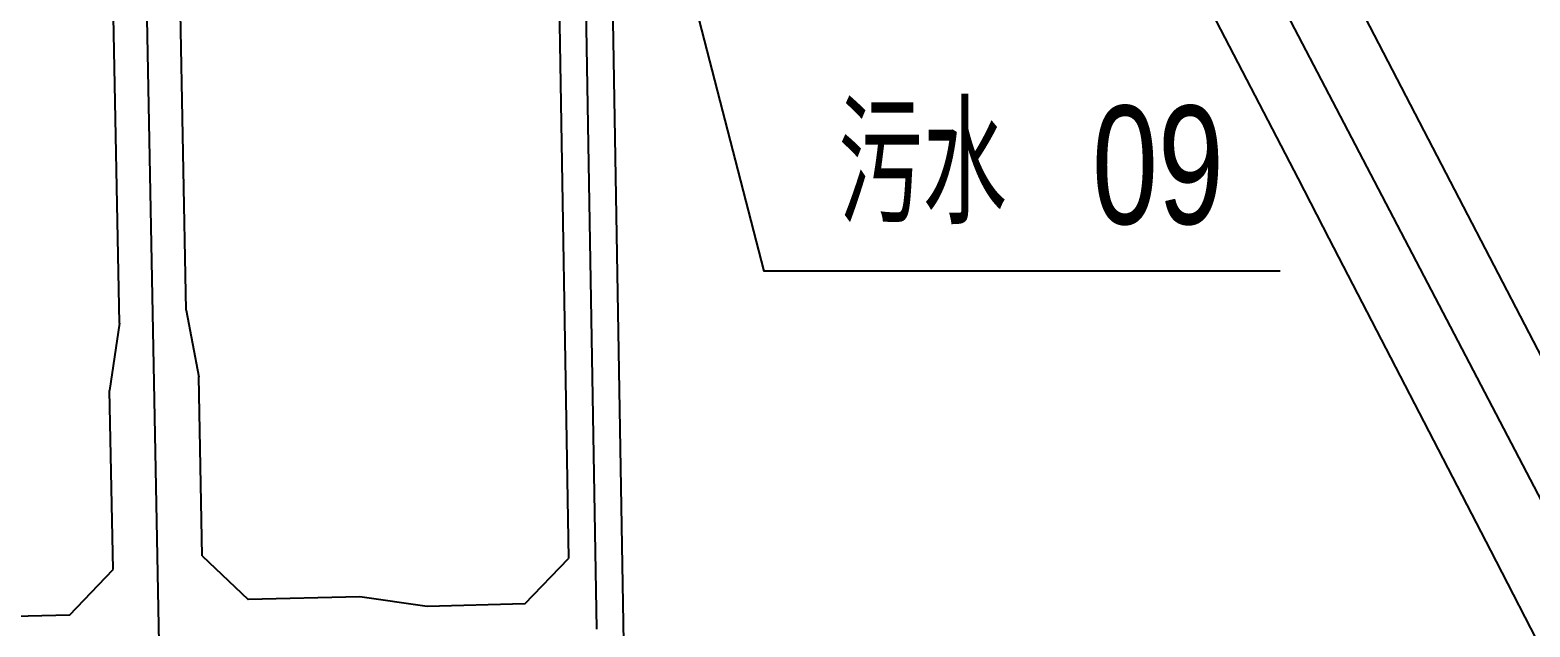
# Model space of a CAD drawing. Extents: x 529262 to 576451, y 2694391 to 2717535.
# Drawn here: x 566374 to 567044, y 2709082 to 2709349 of the extents above; entities that cross this region are included whole.
import ezdxf
from ezdxf.xclip import XClip

# ---------------------------------------------------------------- set-up
doc = ezdxf.new("R2010")
doc.units = 0
doc.header["$XCLIPFRAME"] = 0
for name, color, linetype in [('PP-COM', 7, 'Continuous'), ('RD-中线', 40, 'Continuous'), ('RD-红线', 7, 'Continuous')]:
    doc.layers.add(name, color=color, linetype=linetype)
doc.styles.add('_TCH_DIM', font='smsim.shx', dxfattribs={"width": 0.75, "bigfont": 'smfs.shx'})

# ---------------------------------------------------------------- blocks, each defined once
blk = doc.blocks.new('A$C19FD0107')
at = {"layer": 'RD-中线', "color": 8, "linetype": 'Continuous', "flags": 128}
for points in [[(-4541.33, 13819.53), (-4556.23, 14142.68), (-4578.35, 15289.21)], [(-4176.3, 15183.28), (-3848.39, 14556)], [(-4376.62, 15011.45), (-4371.14, 14690.58)]]:
    blk.add_lwpolyline(points, dxfattribs=at)
for points in [[(-4490.73, 14139.44, 0), (-4490.29, 14139.42)], [(-3818.25, 14086.17, 0), (-3817.74, 14086.17)]]:
    blk.add_lwpolyline(points, format="xyb", dxfattribs=at)
at = {"layer": 'RD-红线', "color": 8}
for p, q in [((-4101.87, 14977.4), (-4057.49, 14891.82)), ((-3985.39, 14883.12), (-4001.04, 14913.31)), ((-4057.49, 14891.82), (-4043.68, 14865.19)), ((-3906.32, 14730.65), (-3985.39, 14883.12)), ((-4043.68, 14865.19), (-3971.36, 14725.75)), ((-3971.36, 14725.75), (-3945.46, 14675.29))]:
    blk.add_line(p, q, dxfattribs=at)
at = {"layer": 'RD-红线', "color": 8, "flags": 128}
blk.add_lwpolyline([(-4001.04, 14913.31), (-4037.41, 14983.43)], dxfattribs=at)
at = {"layer": 'RD-红线', "color": 8, "linetype": 'Continuous', "flags": 128}
for points in [[(-4388.06, 14978.75), (-4383.68, 14722.13)], [(-4364.07, 14979.7), (-4357.86, 14615.3)], [(-4584.44, 14827.26), (-4587.23, 14971.89)], [(-4554.55, 14833.18), (-4557.26, 14973.83)], [(-4584.44, 14827.26), (-4588.86, 14797.14)], [(-4587.32, 14717.18), (-4588.86, 14797.17)], [(-4476.96, 14704.99), (-4526.94, 14703.76)], [(-4446.84, 14700.73), (-4476.96, 14704.99)], [(-4403.19, 14701.8), (-4446.84, 14700.73)], [(-4606.82, 14696.8), (-4785.28, 14692.42)]]:
    blk.add_lwpolyline(points, dxfattribs=at)
at = {"layer": 'RD-红线', "color": 8}
for points in [[(-4554.55, 14833.18), (-4548.97, 14803.28)], [(-4547.43, 14723.3), (-4548.97, 14803.28)]]:
    blk.add_lwpolyline(points, dxfattribs=at)
for points in [[(-4547.43, 14723.3), (-4526.94, 14703.76, 0.414684)], [(-4403.19, 14701.8), (-4383.68, 14722.13, 0.412026)], [(-4606.82, 14696.8), (-4587.32, 14717.18, 0.412676)]]:
    blk.add_lwpolyline(points, format="xyb", dxfattribs=at)

msp = doc.modelspace()

# ---------------------------------------------------------------- linework, layer by layer
at = {"layer": 'Defpoints', "color": 1}
msp.add_lwpolyline([(566932.559, 2709241.206), (566701.74, 2709241.206), (566644.973, 2709460.99)], dxfattribs=at)

# ---------------------------------------------------------------- block references
at = {"layer": 'PP-COM'}
ref = msp.add_blockref('A$C19FD0107', (570997.993, 2694390.603), dxfattribs=at)
XClip(ref).set_block_clipping_path([(-9366.4383134884, 14428.6043910822), (-3328.4480743363, 17452.7484863754)])

# ---------------------------------------------------------------- texts
at = {"layer": 'Defpoints', "color": 1, "style": '_TCH_DIM', "width": 0.75}
for s, p in [('污水', (566734.966, 2709262.206)), ('09', (566848.384, 2709262.206))]:
    msp.add_text(s, height=52.8692, rotation=360, dxfattribs=at).set_placement(p)

doc.saveas('drawing.dxf')
